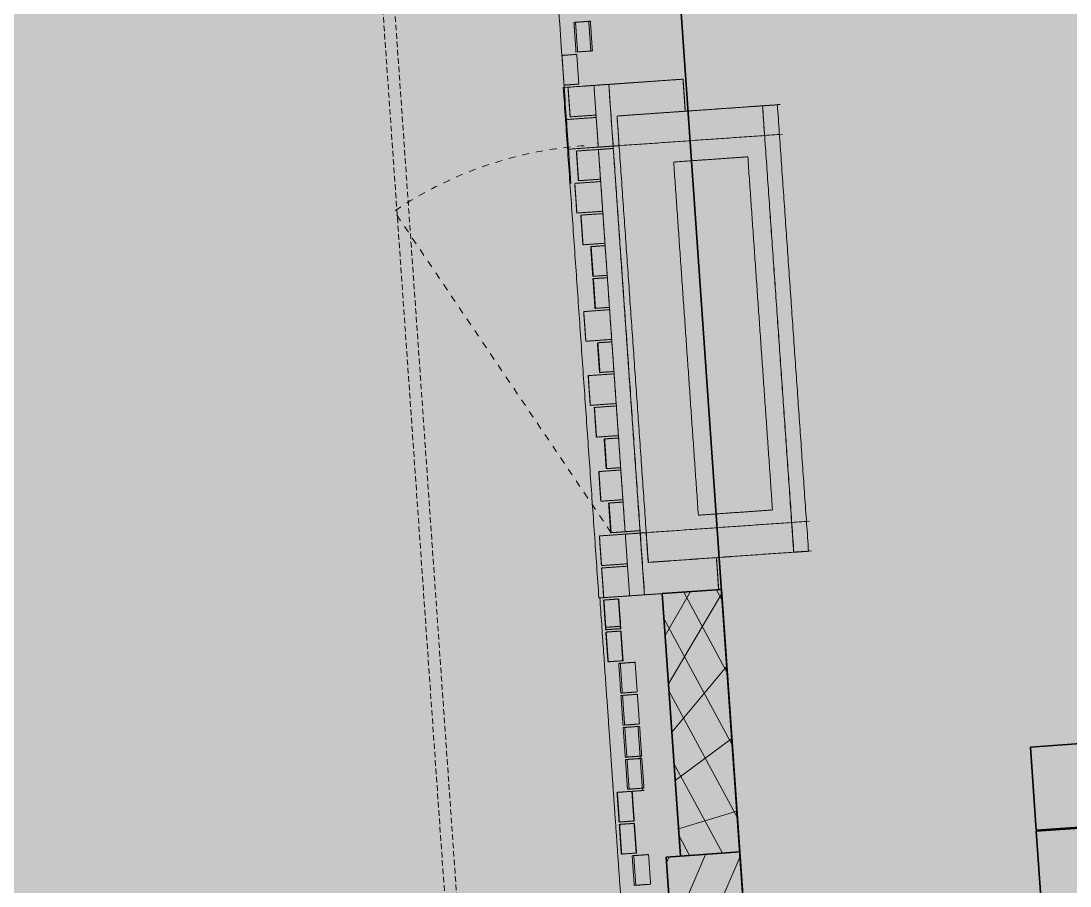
# Model space of a CAD drawing. Header units: millimetres. Extents: x 833941507 to 1669051331, y 817666127 to 1636299673.
# Drawn here: x 834533429 to 834535193, y 817985278 to 817986731 of the extents above; entities that cross this region are included whole.
import ezdxf

# ---------------------------------------------------------------- set-up
doc = ezdxf.new("R2010")
doc.units = ezdxf.units.MM
doc.header["$LTSCALE"] = 3
doc.linetypes.add('B0606', pattern=[0.7813, 0.39065, -0.39065])
doc.linetypes.add('B0703', pattern=[4.6875, 3.125, -1.5625])
for name, color, linetype, lineweight in [('Hatch (LTC&CB)', 252, 'Continuous', 35), ('UAJ-05SYMB-a', 1, 'Continuous', 9), ('UAJ-22INWA', 6, 'Continuous', 35), ('UAJ-22INWA-a', 1, 'Continuous', 13), ('UAJ-22INWA-h', 251, 'Continuous', 9), ('UAJ-23FLOR-h', 251, 'Continuous', 9), ('UAJ-25CEIL-z', 8, 'B0703', 9), ('UAJ-41EXFI-d', 7, 'Continuous', 5)]:
    doc.layers.add(name, color=color, linetype=linetype, lineweight=lineweight)

# ---------------------------------------------------------------- blocks, each defined once
blk = doc.blocks.new('*U582')
at = {"layer": 'UAJ-22INWA-h'}
h = blk.add_hatch(dxfattribs=at)
h.set_pattern_fill('ANSI31', color=256, scale=20)
h.set_pattern_definition([(45, (-60.0000016956181, -776.1244504170904), (-44.90128060534576, 44.90128060534577), [])])
h.paths.add_polyline_path([(-6.698800802951155e-08, 61.93412736804277), (3.979273799359362e-07, 161.941423236912), (139.9999984905787, 161.9414229627306), (139.9999985025005, 61.93412745148927)])
at = {"layer": 'UAJ-22INWA'}
for p, q in [((8.202360390185989e-08, 61.93412760646135), (2.355047227365968e-07, 386.9414262986162)), ((139.9999985650845, 161.9414229627188), (139.9999984875994, 61.93412750936224))]:
    blk.add_line(p, q, dxfattribs=at)
blk.add_lwpolyline([(-6.698800802951155e-08, 61.93412736804277), (139.9999985025005, 61.93412735612148)], dxfattribs=at)
blk = doc.blocks.new('*U322')
at = {"layer": 'UAJ-22INWA-h'}
h = blk.add_hatch(dxfattribs=at)
h.set_pattern_fill('AFWERK', color=256, scale=50)
h.set_pattern_definition([(45, (-100.0000046674325, 24153.26572670832), (-50.00000133031198, 50.00000133031198), []), (135, (-100.0000046674325, 24153.26572670832), (-50.00000133031198, -50.00000133031198), [])])
h.paths.add_polyline_path([(-1.532493996592166e-06, 12355.49147522871), (-1.108381013636972e-06, 12797.77425252549), (99.99999698427034, 12797.77425222747), (99.99999703699451, 12355.49147528832)])
at = {"layer": 'UAJ-22INWA'}
for p, q in [((-1.383482382321519e-06, 12355.49143622059), (-1.257392625670578e-06, 12797.7742540023)), ((99.9999970587761, 12797.7742542492), (99.99999702209335, 12355.49147537423))]:
    blk.add_line(p, q, dxfattribs=at)
for points in [[(2.348688383335684e-06, 12797.77425232983), (100.0000009181769, 12797.77425229407)], [(-1.532493996592166e-06, 12355.49147522871), (99.99999703699451, 12355.49147519295)]]:
    blk.add_lwpolyline(points, dxfattribs=at)
blk = doc.blocks.new('Finish Walls')
at = {"layer": 'UAJ-05SYMB-a', "linetype": 'B0606', "ltscale": 10}
blk.add_lwpolyline([(834534421.4033731, 817985871.4089236), (834534056.5005823, 817986411.7329931)], dxfattribs=at)
blk.add_arc((834534421.4033735, 817985871.4089239), 652.0001127149563, 93.99744124613271, 124.0327482128228, dxfattribs=at)
at = {"layer": 'UAJ-22INWA-a'}
for points, degree in [([(834534358.7386018, 817986729.1270596), (834534360.121736, 817986729.2237513), (834534361.1505841, 817986729.2956756), (834534361.4291477, 817986729.3151494)], 3), ([(834534362.2254753, 817986679.2487906), (834534360.4820385, 817986704.1879251), (834534358.7386018, 817986729.1270596)], 2), ([(834534386.3682822, 817986731.0585861), (834534373.898715, 817986730.1868678), (834534361.4291477, 817986729.3151494)], 2), ([(834534364.9160212, 817986679.4368805), (834534363.1725845, 817986704.376015), (834534361.4291477, 817986729.3151494)], 2), ([(834534387.1646098, 817986680.9922274), (834534385.421173, 817986705.9313619), (834534383.6777363, 817986730.8704964)], 2), ([(834534389.8551557, 817986681.1803173), (834534388.111719, 817986706.1194516), (834534386.3682822, 817986731.0585861)], 2), ([(834534363.5019906, 817986675.3282667), (834534351.0324233, 817986674.4565483), (834534338.5628561, 817986673.5848299)], 2), ([(834534363.5019906, 817986675.3282666), (834534351.0324233, 817986674.4565482), (834534338.5628561, 817986673.5848298)], 2), ([(834534342.0497296, 817986623.7065611), (834534340.3062929, 817986648.6456954), (834534338.5628561, 817986673.5848299)], 2), ([(834534364.9160212, 817986679.4368805), (834534364.6374576, 817986679.4174067), (834534363.6086096, 817986679.3454823), (834534362.2254753, 817986679.2487906)], 3), ([(834534366.9888641, 817986625.4499978), (834534365.2454273, 817986650.3891323), (834534363.5019906, 817986675.3282667)], 2), ([(834534364.9160212, 817986679.4368805), (834534377.3855885, 817986680.3085989), (834534389.8551557, 817986681.1803173)], 2), ([(834534542.3067077, 817986633.6734874), (834534441.5526046, 817986626.6300029), (834534340.7985013, 817986619.5865184)], 2), ([(834534342.0497296, 817986623.7065611), (834534354.5192969, 817986624.5782794), (834534366.9888641, 817986625.4499978)], 2), ([(834534342.0500557, 817986623.7018955), (834534342.1893677, 817986621.7090975), (834534342.3286794, 817986619.7162995)], 2), ([(834534352.2524004, 817986570.2880154), (834534350.5103239, 817986595.2076924), (834534348.7682474, 817986620.1273693)], 2), ([(834534348.9894631, 817986620.142834), (834534348.9558085, 817986620.1404812), (834534348.8783453, 817986620.1350659), (834534348.7682474, 817986620.1273693)], 3), ([(834534352.4736161, 817986570.30348), (834534350.7315396, 817986595.223157), (834534348.9894631, 817986620.142834)], 2), ([(834534392.4006032, 817986623.1776055), (834534383.1646004, 817986622.5319382), (834534373.9285976, 817986621.8862708)], 2), ([(834534395.8847563, 817986573.3382517), (834534394.1426798, 817986598.2579286), (834534392.4006033, 817986623.1776055)], 2), ([(834534417.3935126, 817986624.9573926), (834534404.9239454, 817986624.0856742), (834534392.4543781, 817986623.2139558)], 2), ([(834534392.4543781, 817986623.2139558), (834534396.081041, 817986571.3360584), (834534399.707704, 817986519.4581609)], 2), ([(834534542.089185, 817986633.6745763), (834534479.7413487, 817986629.3159844), (834534417.3935126, 817986624.9573926)], 2), ([(834534424.6468384, 817986521.2015977), (834534421.0201755, 817986573.0794951), (834534417.3935126, 817986624.9573926)], 2), ([(834534417.399939, 817986624.8620392), (834534479.744562, 817986629.2683078), (834534542.089185, 817986633.6745763)], 2), ([(834534477.5903002, 817985766.9745519), (834534447.4951196, 817986195.9182955), (834534417.399939, 817986624.8620392)], 2), ([(834534545.855838, 817986579.7941798), (834534543.9725114, 817986606.7343781), (834534542.089185, 817986633.6745763)], 2), ([(834534545.8672498, 817986579.8261765), (834534543.9782175, 817986606.7503765), (834534542.089185, 817986633.6745763)], 2), ([(834534546.0700451, 817986579.84052), (834534544.1883764, 817986606.7570037), (834534542.3067077, 817986633.6734874)], 2), ([(834534431.2271795, 817986571.7178524), (834534568.5350947, 817986581.42944), (834534705.84301, 817986591.1410277)], 2), ([(834534675.9496574, 817986588.9006878), (834534595.9392669, 817986583.3013718), (834534515.9288765, 817986577.7020558)], 2), ([(834534728.5968219, 817985838.756615), (834534702.2564353, 817986213.9027593), (834534675.9160485, 817986589.0489037)], 2), ([(834534700.8695681, 817986590.5943584), (834534688.4000008, 817986589.72264), (834534675.9304336, 817986588.8509216)], 2), ([(834534675.9304336, 817986588.8509216), (834534702.1565844, 817986213.6967913), (834534728.3827351, 817985838.5426611)], 2), ([(834534679.4365311, 817986539.0224173), (834534677.6930943, 817986563.9615526), (834534675.9496574, 817986588.9006878)], 2), ([(834534753.3218696, 817985840.2860978), (834534727.0957189, 817986215.4402281), (834534700.8695681, 817986590.5943584)], 2), ([(834534346.0945039, 817986565.847769), (834534371.1291051, 817986567.5978795), (834534396.1637062, 817986569.3479902)], 2), ([(834534352.4736161, 817986570.30348), (834534352.4399616, 817986570.3011273), (834534352.3624984, 817986570.2957121), (834534352.2524004, 817986570.2880154)], 3), ([(834534395.8847563, 817986573.3382517), (834534374.1791862, 817986571.8208659), (834534352.4736161, 817986570.30348)], 2), ([(834534399.6505797, 817986519.4697212), (834534397.907143, 817986544.4088557), (834534396.1637062, 817986569.3479902)], 2), ([(834534483.9079529, 817985821.4255637), (834534457.5675663, 817986196.5717081), (834534431.2271795, 817986571.7178524)], 2), ([(834534545.855838, 817986579.7941798), (834534488.5514442, 817986575.783883), (834534431.2470505, 817986571.7735863)], 2), ([(834534431.2470505, 817986571.7735863), (834534432.9904873, 817986546.834451), (834534434.7339242, 817986521.8953158)], 2), ([(834534349.5813774, 817986515.9695001), (834534347.8379407, 817986540.9086345), (834534346.0945039, 817986565.847769)], 2), ([(834534434.7339242, 817986521.8953158), (834534572.0487083, 817986531.5049285), (834534709.3634925, 817986541.1145413)], 2), ([(834534399.6505797, 817986519.4697212), (834534374.6159786, 817986517.7196106), (834534349.5813774, 817986515.9695001)], 2), ([(834534363.1764382, 817986512.9101368), (834534381.5529839, 817986514.1947982), (834534399.9295295, 817986515.4794598)], 2), ([(834534399.707704, 817986519.4581609), (834534412.1772711, 817986520.3298793), (834534424.6468384, 817986521.2015977)], 2), ([(834534403.416403, 817986465.6011908), (834534401.6729664, 817986490.5403253), (834534399.9295295, 817986515.4794598)], 2), ([(834534424.8966863, 817986517.2248554), (834534412.4271191, 817986516.353137), (834534399.9575518, 817986515.4814187)], 2), ([(834534399.9575518, 817986515.4814187), (834534422.4130173, 817986194.2653667), (834534444.8684827, 817985873.0493146)], 2), ([(834534424.6462095, 817986521.2105931), (834534429.6893542, 817986521.5631477), (834534434.732499, 817986521.9157021)], 2), ([(834534469.8076172, 817985874.7927514), (834534447.3521518, 817986196.0088035), (834534424.8966863, 817986517.2248554)], 2), ([(834534362.7340097, 817986512.8792076), (834534362.9542036, 817986512.8946009), (834534363.109129, 817986512.9054314), (834534363.1764382, 817986512.9101368)], 3), ([(834534366.2208833, 817986463.0009387), (834534364.4774466, 817986487.9400731), (834534362.7340097, 817986512.8792076)], 2), ([(834534366.6633117, 817986463.0318679), (834534364.9198749, 817986487.9710023), (834534363.1764382, 817986512.9101368)], 2), ([(834534360.2842128, 817986458.5761577), (834534381.9897829, 817986460.0935434), (834534403.6953529, 817986461.6109293)], 2), ([(834534366.6633117, 817986463.0318679), (834534366.5960025, 817986463.0271624), (834534366.4410771, 817986463.0163319), (834534366.2208833, 817986463.0009387)], 3), ([(834534403.416403, 817986465.6011908), (834534385.0398574, 817986464.3165293), (834534366.6633117, 817986463.0318679)], 2), ([(834534407.1822265, 817986411.7326603), (834534405.4387897, 817986436.6717948), (834534403.695353, 817986461.6109293)], 2), ([(834534360.0629971, 817986458.560693), (834534360.173095, 817986458.5683897), (834534360.2505583, 817986458.573805), (834534360.2842128, 817986458.5761577)], 3), ([(834534363.5498706, 817986408.6824241), (834534361.8064339, 817986433.6215585), (834534360.0629971, 817986458.560693)], 2), ([(834534363.7710863, 817986408.6978887), (834534362.0276495, 817986433.6370232), (834534360.2842128, 817986458.5761577)], 2), ([(834534363.7710863, 817986408.6978887), (834534363.7374318, 817986408.695536), (834534363.6599685, 817986408.6901207), (834534363.5498706, 817986408.6824241)], 3), ([(834534407.1822264, 817986411.7326603), (834534385.4766564, 817986410.2152745), (834534363.7710863, 817986408.6978887)], 2), ([(834534370.2656566, 817986405.1421467), (834534370.4858503, 817986405.15754), (834534370.6407757, 817986405.1683704), (834534370.708085, 817986405.1730758)], 3), ([(834534373.7525301, 817986355.2638777), (834534372.0090933, 817986380.2030122), (834534370.2656566, 817986405.1421467)], 2), ([(834534370.708085, 817986405.1730758), (834534389.0846307, 817986406.4577373), (834534407.4611764, 817986407.7423989)], 2), ([(834534374.1949584, 817986355.294807), (834534372.4515218, 817986380.2339414), (834534370.708085, 817986405.1730758)], 2), ([(834534410.9480499, 817986357.8641299), (834534409.2046131, 817986382.8032644), (834534407.4611764, 817986407.7423989)], 2), ([(834534374.1949584, 817986355.294807), (834534374.1276492, 817986355.2901015), (834534373.972724, 817986355.279271), (834534373.7525301, 817986355.2638777)], 3), ([(834534410.9480499, 817986357.8641299), (834534392.5715042, 817986356.5794684), (834534374.1949584, 817986355.294807)], 2), ([(834534386.9050792, 817986352.1735796), (834534387.3454512, 817986352.2043649), (834534387.6552933, 817986352.2260253), (834534387.7899126, 817986352.2354362)], 3), ([(834534390.3919528, 817986302.2953106), (834534388.648516, 817986327.2344451), (834534386.9050792, 817986352.1735796)], 2), ([(834534387.7899126, 817986352.2354362), (834534399.5084562, 817986353.0546522), (834534411.2269998, 817986353.8738683)], 2), ([(834534391.2767861, 817986302.3571672), (834534389.5333494, 817986327.2963017), (834534387.7899126, 817986352.2354362)], 2), ([(834534414.7138733, 817986303.9955994), (834534412.9704366, 817986328.9347339), (834534411.2269998, 817986353.8738683)], 2), ([(834534391.2767861, 817986302.3571672), (834534391.1421669, 817986302.3477564), (834534390.8323247, 817986302.326096), (834534390.3919528, 817986302.2953106)], 3), ([(834534414.7138733, 817986303.9955994), (834534402.9953297, 817986303.1763834), (834534391.2767861, 817986302.3571672)], 2), ([(834534390.6709026, 817986298.3050491), (834534391.1112746, 817986298.3358345), (834534391.4211168, 817986298.3574948), (834534391.555736, 817986298.3669057)], 3), ([(834534394.1577761, 817986248.4267801), (834534392.4143394, 817986273.3659146), (834534390.6709026, 817986298.3050491)], 2), ([(834534391.555736, 817986298.3669057), (834534403.2742796, 817986299.1861218), (834534414.9928231, 817986300.0053378)], 2), ([(834534395.0426095, 817986248.4886369), (834534393.2991728, 817986273.4277712), (834534391.555736, 817986298.3669057)], 2), ([(834534418.4796966, 817986250.1270689), (834534416.7362599, 817986275.0662034), (834534414.9928231, 817986300.0053378)], 2), ([(834534418.4796966, 817986250.1270689), (834534406.7611531, 817986249.3078529), (834534395.0426095, 817986248.4886369)], 2), ([(834534375.1262907, 817986243.0865711), (834534375.2363886, 817986243.0942678), (834534375.3138518, 817986243.099683), (834534375.3475064, 817986243.1020358)], 3), ([(834534378.6131642, 817986193.2083021), (834534376.8697275, 817986218.1474366), (834534375.1262907, 817986243.0865711)], 2), ([(834534375.3475064, 817986243.1020358), (834534397.0530765, 817986244.6194216), (834534418.7586466, 817986246.1368074)], 2), ([(834534378.8343799, 817986193.2237668), (834534377.0909432, 817986218.1629013), (834534375.3475064, 817986243.1020358)], 2), ([(834534395.0426095, 817986248.4886369), (834534394.9079903, 817986248.4792259), (834534394.5981481, 817986248.4575655), (834534394.1577761, 817986248.4267801)], 3), ([(834534422.2455201, 817986196.2585385), (834534420.5020833, 817986221.197673), (834534418.7586466, 817986246.1368074)], 2), ([(834534422.2455201, 817986196.2585385), (834534400.53995, 817986194.7411526), (834534378.8343799, 817986193.2237668)], 2), ([(834534378.8343799, 817986193.2237668), (834534378.8007253, 817986193.2214141), (834534378.7232622, 817986193.2159989), (834534378.6131642, 817986193.2083021)], 3), ([(834534398.2025495, 817986190.5679882), (834534398.6429214, 817986190.5987736), (834534398.9527636, 817986190.6204339), (834534399.0873828, 817986190.6298448)], 3), ([(834534401.689423, 817986140.6897192), (834534399.9459862, 817986165.6288537), (834534398.2025495, 817986190.5679882)], 2), ([(834534399.0873828, 817986190.6298448), (834534410.8059263, 817986191.4490609), (834534422.52447, 817986192.2682769)], 2), ([(834534402.5742563, 817986140.7515758), (834534400.8308195, 817986165.6907103), (834534399.0873828, 817986190.6298448)], 2), ([(834534426.0113435, 817986142.390008), (834534424.2679067, 817986167.3291425), (834534422.52447, 817986192.2682769)], 2), ([(834534382.6579375, 817986135.3495102), (834534382.7680354, 817986135.357207), (834534382.8454986, 817986135.3626221), (834534382.8791533, 817986135.3649749)], 3), ([(834534386.144811, 817986085.4712412), (834534384.4013742, 817986110.4103757), (834534382.6579375, 817986135.3495102)], 2), ([(834534382.8791533, 817986135.3649749), (834534404.5847232, 817986136.8823607), (834534426.2902933, 817986138.3997465)], 2), ([(834534386.3660268, 817986085.4867059), (834534384.62259, 817986110.4258404), (834534382.8791533, 817986135.3649749)], 2), ([(834534402.5742563, 817986140.7515758), (834534402.4396371, 817986140.742165), (834534402.129795, 817986140.7205046), (834534401.689423, 817986140.6897192)], 3), ([(834534426.0113435, 817986142.390008), (834534414.2927998, 817986141.570792), (834534402.5742563, 817986140.7515758)], 2), ([(834534429.7771668, 817986088.5214776), (834534428.0337301, 817986113.460612), (834534426.2902933, 817986138.3997465)], 2), ([(834534386.3660268, 817986085.4867059), (834534386.3323721, 817986085.4843532), (834534386.2549089, 817986085.478938), (834534386.144811, 817986085.4712412)], 3), ([(834534429.7771668, 817986088.5214776), (834534408.0715967, 817986087.0040917), (834534386.3660268, 817986085.4867059)], 2), ([(834534392.8605969, 817986081.930964), (834534393.0807908, 817986081.9463571), (834534393.2357161, 817986081.9571877), (834534393.3030254, 817986081.9618931)], 3), ([(834534396.3474704, 817986032.052695), (834534394.6040337, 817986056.9918295), (834534392.8605969, 817986081.930964)], 2), ([(834534393.3030254, 817986081.9618931), (834534411.679571, 817986083.2465546), (834534430.0561167, 817986084.531216)], 2), ([(834534396.7898989, 817986032.0836241), (834534395.0464622, 817986057.0227586), (834534393.3030254, 817986081.9618931)], 2), ([(834534433.5429903, 817986034.6529471), (834534431.7995535, 817986059.5920815), (834534430.0561167, 817986084.531216)], 2), ([(834534396.7898989, 817986032.0836241), (834534396.7225896, 817986032.0789187), (834534396.5676643, 817986032.0680882), (834534396.3474704, 817986032.052695)], 3), ([(834534433.5429903, 817986034.6529471), (834534415.1664445, 817986033.3682857), (834534396.7898989, 817986032.0836241)], 2), ([(834534409.5000197, 817986028.9623967), (834534409.9403917, 817986028.9931822), (834534410.2502338, 817986029.0148425), (834534410.384853, 817986029.0242535)], 3), ([(834534412.9868932, 817985979.0841279), (834534411.2434564, 817986004.0232624), (834534409.5000197, 817986028.9623967)], 2), ([(834534410.384853, 817986029.0242535), (834534422.1033965, 817986029.8434695), (834534433.8219402, 817986030.6626855)], 2), ([(834534413.8717265, 817985979.1459845), (834534412.1282897, 817986004.085119), (834534410.384853, 817986029.0242535)], 2), ([(834534437.3088137, 817985980.7844167), (834534435.5653769, 817986005.723551), (834534433.8219402, 817986030.6626855)], 2), ([(834534400.3922437, 817985974.193903), (834534400.6124376, 817985974.2092962), (834534400.7673628, 817985974.2201267), (834534400.8346722, 817985974.2248322)], 3), ([(834534403.8791173, 817985924.315634), (834534402.1356804, 817985949.2547685), (834534400.3922437, 817985974.193903)], 2), ([(834534400.8346722, 817985974.2248322), (834534419.2112179, 817985975.5094936), (834534437.5877635, 817985976.7941551)], 2), ([(834534404.3215457, 817985924.3465632), (834534402.5781089, 817985949.2856977), (834534400.8346722, 817985974.2248322)], 2), ([(834534413.8717265, 817985979.1459845), (834534413.7371073, 817985979.1365736), (834534413.4272652, 817985979.1149132), (834534412.9868932, 817985979.0841279)], 3), ([(834534437.3088137, 817985980.7844167), (834534425.59027, 817985979.9652005), (834534413.8717265, 817985979.1459845)], 2), ([(834534441.074637, 817985926.9158862), (834534439.3312004, 817985951.8550206), (834534437.5877635, 817985976.7941551)], 2), ([(834534404.3215457, 817985924.3465632), (834534404.2542363, 817985924.3418578), (834534404.0993111, 817985924.3310273), (834534403.8791173, 817985924.315634)], 3), ([(834534441.074637, 817985926.9158862), (834534422.6980914, 817985925.6312246), (834534404.3215457, 817985924.3465632)], 2), ([(834534417.0316664, 817985921.2253358), (834534417.4720384, 817985921.2561213), (834534417.7818805, 817985921.2777816), (834534417.9164997, 817985921.2871925)], 3), ([(834534420.5185399, 817985871.3470669), (834534418.7751032, 817985896.2862014), (834534417.0316664, 817985921.2253358)], 2), ([(834534417.9164997, 817985921.2871925), (834534429.6350434, 817985922.1064086), (834534441.3535869, 817985922.9256246)], 2), ([(834534421.4033732, 817985871.4089235), (834534419.6599365, 817985896.348058), (834534417.9164997, 817985921.2871925)], 2), ([(834534444.8404604, 817985873.0473557), (834534443.0970237, 817985897.9864901), (834534441.3535869, 817985922.9256246)], 2), ([(834534754.721381, 817985890.6941386), (834534617.4065968, 817985881.0845258), (834534480.0918125, 817985871.474913)], 2), ([(834534728.2812932, 817985838.723744), (834534726.5378563, 817985863.6628793), (834534724.7944195, 817985888.6020147)], 2), ([(834534401.4870545, 817985866.0068579), (834534401.5971524, 817985866.0145546), (834534401.6746156, 817985866.0199698), (834534401.7082702, 817985866.0223225)], 3), ([(834534404.973928, 817985816.1285889), (834534403.2304913, 817985841.0677234), (834534401.4870545, 817985866.0068579)], 2), ([(834534401.7082702, 817985866.0223225), (834534423.4138403, 817985867.5397084), (834534445.1194103, 817985869.0570942)], 2), ([(834534405.1951437, 817985816.1440536), (834534403.451707, 817985841.083188), (834534401.7082702, 817985866.0223225)], 2), ([(834534421.4033732, 817985871.4089235), (834534421.2687541, 817985871.3995126), (834534420.9589119, 817985871.3778523), (834534420.5185399, 817985871.3470669)], 3), ([(834534444.8404604, 817985873.0473557), (834534433.1219169, 817985872.2281396), (834534421.4033732, 817985871.4089235)], 2), ([(834534444.8684827, 817985873.0493146), (834534457.33805, 817985873.921033), (834534469.8076172, 817985874.7927514)], 2), ([(834534470.0585449, 817985870.8005309), (834534457.5889776, 817985869.9288125), (834534445.1194104, 817985869.0570942)], 2), ([(834534445.1194104, 817985869.0570942), (834534447.0023221, 817985842.122829), (834534448.8852338, 817985815.1885637)], 2), ([(834534477.3114375, 817985767.050931), (834534473.6849911, 817985818.925731), (834534470.0585449, 817985870.8005309)], 2), ([(834534480.0923969, 817985871.4665544), (834534475.1047202, 817985871.1178776), (834534470.1170436, 817985870.7692008)], 2), ([(834534470.1170436, 817985870.7692008), (834534473.743392, 817985818.8958011), (834534477.3697405, 817985767.0224013)], 2), ([(834534480.0921047, 817985871.4707338), (834534481.8353955, 817985846.5336882), (834534483.5786861, 817985821.5966425)], 2), ([(834534483.5786861, 817985821.5966425), (834534620.8934704, 817985831.2062553), (834534758.2082546, 817985840.815868)], 2), ([(834534483.9079529, 817985821.4255637), (834534621.2158681, 817985831.1371514), (834534758.5237833, 817985840.848739)], 2), ([(834534602.0654129, 817985775.7395852), (834534600.181911, 817985802.6822923), (834534598.2984091, 817985829.6249995)], 2), ([(834534602.2795461, 817985775.787089), (834534600.3941752, 817985802.6591015), (834534598.5088043, 817985829.531114)], 2), ([(834534602.2795461, 817985775.787089), (834534600.4008628, 817985802.6608701), (834534598.5221794, 817985829.5346513)], 2), ([(834534728.3827351, 817985838.5426611), (834534740.8523023, 817985839.4143795), (834534753.3218696, 817985840.2860978)], 2), ([(834534405.1951437, 817985816.1440536), (834534405.1614891, 817985816.1417009), (834534405.0840259, 817985816.1362857), (834534404.973928, 817985816.1285889)], 3), ([(834534448.6062839, 817985819.1788253), (834534426.9007138, 817985817.6614394), (834534405.1951437, 817985816.1440536)], 2), ([(834534405.252878, 817985812.1383275), (834534405.3629758, 817985812.1460241), (834534405.440439, 817985812.1514394), (834534405.4740936, 817985812.1537921)], 3), ([(834534408.7399502, 817985762.2572151), (834534406.9964141, 817985787.1977713), (834534405.252878, 817985812.1383275)], 2), ([(834534405.4740936, 817985812.1537921), (834534427.1796637, 817985813.6711779), (834534448.8852338, 817985815.1885637)], 2), ([(834534408.9609671, 817985762.2755232), (834534407.2175304, 817985787.2146577), (834534405.4740936, 817985812.1537921)], 2), ([(834534452.3721073, 817985765.3102947), (834534450.6286705, 817985790.2494292), (834534448.8852338, 817985815.1885637)], 2), ([(834534477.3697405, 817985767.0224013), (834534539.7175766, 817985771.3809932), (834534602.0654129, 817985775.7395852)], 2), ([(834534477.5903002, 817985766.9745519), (834534539.9349232, 817985771.3808204), (834534602.2795461, 817985775.787089)], 2), ([(834534400.7713397, 817985761.70012), (834534404.7561421, 817985761.9786882), (834534408.7409446, 817985762.2572565)], 2), ([(834534408.5672407, 817985758.2382365), (834534408.9130447, 817985758.2624109), (834534409.1702698, 817985758.2803929), (834534409.2399106, 817985758.2852613)], 3), ([(834534412.0541142, 817985708.3599676), (834534410.3106775, 817985733.2991021), (834534408.5672407, 817985758.2382365)], 2), ([(834534408.5672472, 817985758.2382369), (834534408.9130511, 817985758.2624112), (834534409.1702763, 817985758.2803932), (834534409.239917, 817985758.2852616)], 3), ([(834534412.0541207, 817985708.359968), (834534410.310684, 817985733.2991024), (834534408.5672472, 817985758.2382369)], 2), ([(834534408.9610609, 817985762.274181), (834534408.9274414, 817985762.2713279), (834534408.8500131, 817985762.2654122), (834534408.7399502, 817985762.2572151)], 3), ([(834534452.3722011, 817985765.3089526), (834534430.666631, 817985763.7915668), (834534408.9610609, 817985762.274181)], 2), ([(834534434.1790451, 817985760.0286981), (834534421.7094778, 817985759.1569797), (834534409.2399106, 817985758.2852613)], 2), ([(834534412.7267841, 817985708.4069924), (834534410.9833473, 817985733.3461268), (834534409.2399106, 817985758.2852613)], 2), ([(834534434.1790514, 817985760.0286984), (834534421.7094842, 817985759.15698), (834534409.239917, 817985758.2852616)], 2), ([(834534412.7267905, 817985708.4069927), (834534410.9833537, 817985733.3461272), (834534409.239917, 817985758.2852616)], 2), ([(834534436.9932551, 817985710.1034046), (834534435.2498184, 817985735.0425391), (834534433.5063816, 817985759.9816736)], 2), ([(834534436.9932487, 817985710.1034044), (834534435.249812, 817985735.0425389), (834534433.5063752, 817985759.9816734)], 2), ([(834534437.665925, 817985710.1504295), (834534435.9224882, 817985735.089564), (834534434.1790514, 817985760.0286984)], 2), ([(834534437.6659186, 817985710.1504291), (834534435.9224818, 817985735.0895636), (834534434.1790451, 817985760.0286981)], 2), ([(834534452.372303, 817985765.3074943), (834534464.8418703, 817985766.1792127), (834534477.3114375, 817985767.050931)], 2), ([(834534477.3114425, 817985767.0508602), (834534477.4489417, 817985767.0604724), (834534477.5864408, 817985767.0700847)], 2), ([(834534412.4478408, 817985712.3972543), (834534412.3782, 817985712.392386), (834534412.1209749, 817985712.374404), (834534411.7751709, 817985712.3502296)], 3), ([(834534412.3330641, 817985704.369706), (834534412.6788682, 817985704.3938805), (834534412.9360932, 817985704.4118625), (834534413.005734, 817985704.4167309)], 3), ([(834534415.8199377, 817985654.4914372), (834534414.0765009, 817985679.4305716), (834534412.3330641, 817985704.369706)], 2), ([(834534412.7267841, 817985708.4069924), (834534412.6571434, 817985708.4021239), (834534412.3999182, 817985708.3841419), (834534412.0541142, 817985708.3599676)], 3), ([(834534412.4478408, 817985712.3972543), (834534424.917408, 817985713.2689728), (834534437.3869753, 817985714.1406912)], 2), ([(834534412.7267841, 817985708.4069924), (834534425.1963513, 817985709.2787107), (834534437.6659186, 817985710.1504291)], 2), ([(834534437.9448684, 817985706.1601676), (834534425.4753011, 817985705.2884493), (834534413.005734, 817985704.4167309)], 2), ([(834534416.4926075, 817985654.5384619), (834534414.7491707, 817985679.4775964), (834534413.005734, 817985704.4167309)], 2), ([(834534440.7590721, 817985656.2348739), (834534439.0156354, 817985681.1740084), (834534437.2721986, 817985706.1131428)], 2), ([(834534441.431742, 817985656.2818986), (834534439.6883051, 817985681.2210331), (834534437.9448684, 817985706.1601676)], 2), ([(834534416.4926075, 817985654.5384619), (834534416.4229667, 817985654.5335935), (834534416.1657417, 817985654.5156115), (834534415.8199377, 817985654.4914372)], 3), ([(834534416.4926075, 817985654.5384619), (834534428.9621748, 817985655.4101803), (834534441.431742, 817985656.2818986)], 2), ([(834534434.0550643, 817985651.75645), (834534435.4381986, 817985651.8531418), (834534436.4670466, 817985651.9250661), (834534436.7456104, 817985651.9445399)], 3), ([(834534437.5419378, 817985601.8781811), (834534435.7985011, 817985626.8173156), (834534434.0550643, 817985651.75645)], 2), ([(834534461.6847448, 817985653.6879766), (834534449.2151775, 817985652.8162583), (834534436.7456104, 817985651.9445399)], 2), ([(834534440.2324839, 817985602.066271), (834534438.489047, 817985627.0054054), (834534436.7456104, 817985651.9445399)], 2), ([(834534465.1716183, 817985603.8097076), (834534463.4281815, 817985628.7488421), (834534461.6847448, 817985653.6879766)], 2), ([(834534440.2324839, 817985602.066271), (834534439.9539201, 817985602.0467972), (834534438.9250721, 817985601.9748728), (834534437.5419378, 817985601.8781811)], 3), ([(834534437.8208878, 817985597.8879197), (834534439.2040219, 817985597.9846113), (834534440.2328701, 817985598.0565357), (834534440.5114337, 817985598.0760094)], 3), ([(834534441.3077613, 817985548.0096507), (834534439.5643245, 817985572.9487852), (834534437.8208878, 817985597.8879197)], 2), ([(834534440.2324839, 817985602.066271), (834534452.702051, 817985602.9379894), (834534465.1716183, 817985603.8097076)], 2), ([(834534465.4505682, 817985599.8194462), (834534452.981001, 817985598.9477278), (834534440.5114337, 817985598.0760094)], 2), ([(834534443.9983072, 817985548.1977404), (834534442.2548705, 817985573.1368749), (834534440.5114337, 817985598.0760094)], 2), ([(834534468.9374417, 817985549.9411772), (834534467.194005, 817985574.8803117), (834534465.4505682, 817985599.8194462)], 2), ([(834534443.9983072, 817985548.1977404), (834534443.7197436, 817985548.1782668), (834534442.6908956, 817985548.1063423), (834534441.3077613, 817985548.0096507)], 3), ([(834534441.5867112, 817985544.0193892), (834534442.9698454, 817985544.1160809), (834534443.9986935, 817985544.1880052), (834534444.2772571, 817985544.207479)], 3), ([(834534445.0735847, 817985494.1411202), (834534443.3301479, 817985519.0802547), (834534441.5867112, 817985544.0193892)], 2), ([(834534443.9983072, 817985548.1977404), (834534456.4678745, 817985549.0694588), (834534468.9374417, 817985549.9411772)], 2), ([(834534469.2163916, 817985545.9509157), (834534456.7468244, 817985545.0791973), (834534444.2772571, 817985544.207479)], 2), ([(834534447.7641306, 817985494.32921), (834534446.0206939, 817985519.2683445), (834534444.2772571, 817985544.207479)], 2), ([(834534470.0127192, 817985495.884557), (834534468.2692823, 817985520.8236915), (834534466.5258456, 817985545.762826)], 2), ([(834534472.7032651, 817985496.0726467), (834534470.9598284, 817985521.0117812), (834534469.2163916, 817985545.9509157)], 2), ([(834534447.7641306, 817985494.32921), (834534447.485567, 817985494.3097363), (834534446.4567189, 817985494.2378119), (834534445.0735847, 817985494.1411202)], 3), ([(834534447.7641306, 817985494.32921), (834534460.2336979, 817985495.2009284), (834534472.7032651, 817985496.0726467)], 2), ([(834534472.982215, 817985492.0823853), (834534460.5126477, 817985491.2106669), (834534448.0430806, 817985490.3389485)], 2), ([(834534470.0127192, 817985495.884557), (834534472.0351058, 817985466.955161), (834534474.0574924, 817985438.025765)], 2), ([(834534476.4690886, 817985442.2041163), (834534474.7256517, 817985467.1432508), (834534472.982215, 817985492.0823853)], 2), ([(834534445.3525345, 817985490.1508588), (834534446.7356688, 817985490.2475504), (834534447.7645168, 817985490.3194748), (834534448.0430806, 817985490.3389485)], 3), ([(834534448.839408, 817985440.2725898), (834534447.0959713, 817985465.2117243), (834534445.3525345, 817985490.1508588)], 2), ([(834534451.5299541, 817985440.4606795), (834534449.7865173, 817985465.399814), (834534448.0430806, 817985490.3389485)], 2), ([(834534451.5299541, 817985440.4606795), (834534451.2513903, 817985440.4412059), (834534450.2225423, 817985440.3692814), (834534448.839408, 817985440.2725898)], 3), ([(834534451.5299541, 817985440.4606795), (834534463.9995213, 817985441.3323979), (834534476.4690886, 817985442.2041163)], 2), ([(834534476.7480384, 817985438.2138548), (834534464.2784711, 817985437.3421364), (834534451.8089039, 817985436.4704181)], 2), ([(834534431.1621815, 817985435.0270538), (834534431.5079855, 817985435.0512282), (834534431.7652106, 817985435.0692102), (834534431.8348514, 817985435.0740786)], 3), ([(834534434.649055, 817985385.1487849), (834534432.9056183, 817985410.0879194), (834534431.1621815, 817985435.0270538)], 2), ([(834534456.7739859, 817985436.8175154), (834534444.3044186, 817985435.945797), (834534431.8348514, 817985435.0740786)], 2), ([(834534435.3217249, 817985385.1958097), (834534433.5782881, 817985410.1349441), (834534431.8348514, 817985435.0740786)], 2), ([(834534449.1183579, 817985436.2823282), (834534450.5014921, 817985436.37902), (834534451.5303402, 817985436.4509443), (834534451.8089039, 817985436.4704181)], 3), ([(834534459.5881895, 817985386.8922217), (834534457.8447528, 817985411.8313562), (834534456.101316, 817985436.7704906)], 2), ([(834534460.2608594, 817985386.9392464), (834534458.5174226, 817985411.8783809), (834534456.7739859, 817985436.8175154)], 2), ([(834534435.3217249, 817985385.1958097), (834534435.2520841, 817985385.1909412), (834534434.994859, 817985385.1729592), (834534434.649055, 817985385.1487849)], 3), ([(834534435.3217249, 817985385.1958097), (834534447.7912921, 817985386.067528), (834534460.2608594, 817985386.9392464)], 2), ([(834534434.9280049, 817985381.1585233), (834534435.273809, 817985381.1826978), (834534435.531034, 817985381.2006798), (834534435.6006747, 817985381.2055482)], 3), ([(834534438.4148785, 817985331.2802545), (834534436.6714417, 817985356.2193888), (834534434.9280049, 817985381.1585233)], 2), ([(834534460.5398092, 817985382.9489849), (834534448.0702419, 817985382.0772666), (834534435.6006747, 817985381.2055482)], 2), ([(834534439.0875483, 817985331.3272792), (834534437.3441114, 817985356.2664137), (834534435.6006747, 817985381.2055482)], 2), ([(834534463.3540128, 817985333.0236912), (834534461.6105762, 817985357.9628257), (834534459.8671393, 817985382.9019601)], 2), ([(834534464.0266827, 817985333.0707159), (834534462.2832459, 817985358.0098504), (834534460.5398092, 817985382.9489849)], 2), ([(834534439.0875483, 817985331.3272792), (834534451.5571156, 817985332.1989976), (834534464.0266827, 817985333.0707159)], 2), ([(834534439.0875483, 817985331.3272792), (834534439.0179075, 817985331.3224108), (834534438.7606825, 817985331.3044288), (834534438.4148785, 817985331.2802545)], 3), ([(834534456.6500051, 817985328.5452673), (834534458.0331393, 817985328.6419591), (834534459.0619874, 817985328.7138834), (834534459.3405511, 817985328.7333572)], 3), ([(834534460.1368786, 817985278.6669984), (834534458.3934419, 817985303.6061329), (834534456.6500051, 817985328.5452673)], 2), ([(834534484.2796856, 817985330.4767939), (834534471.8101183, 817985329.6050756), (834534459.3405511, 817985328.7333572)], 2), ([(834534462.8274246, 817985278.8550882), (834534461.0839878, 817985303.7942227), (834534459.3405511, 817985328.7333572)], 2), ([(834534487.7665591, 817985280.5985249), (834534486.0231223, 817985305.5376594), (834534484.2796856, 817985330.4767939)], 2), ([(834534462.8274246, 817985278.8550882), (834534462.5488609, 817985278.8356144), (834534461.5200129, 817985278.7636901), (834534460.1368786, 817985278.6669984)], 3), ([(834534462.8274246, 817985278.8550882), (834534475.2969918, 817985279.7268066), (834534487.7665591, 817985280.5985249)], 2)]:
    blk.add_open_spline(points, degree=degree, dxfattribs=at)
at = {"layer": 'UAJ-22INWA-h'}
for points in [[(834534314.8249495, 817987013.1456015), (834534349.7215369, 817986513.9645627), (834534353.6277364, 817986458.0880092)], [(834534340.7985013, 817986619.5865184), (834534370.7849205, 817986190.6433191), (834534400.7713397, 817985761.70012)], [(834534402.3031042, 817985761.8072021), (834534419.3886845, 817985517.4051201), (834534425.1767942, 817985434.6086293)], [(834534421.1321532, 817985492.4654578), (834534436.3348532, 817985274.9971868), (834534451.5375531, 817985057.5289158)]]:
    blk.add_open_spline(points, degree=2, dxfattribs=at)
at = {"layer": 'UAJ-41EXFI-d'}
for points in [[(834534651.2090677, 817986503.1594405), (834534588.8612316, 817986498.8008486), (834534526.5133954, 817986494.4422567)], [(834534692.7028626, 817985909.60804), (834534671.9559652, 817986206.3837403), (834534651.2090677, 817986503.1594405)], [(834534526.5133954, 817986494.4422567), (834534547.2602928, 817986197.6665565), (834534568.0071902, 817985900.8908563)], [(834534568.0071902, 817985900.8908563), (834534630.3550264, 817985905.2494482), (834534692.7028626, 817985909.60804)]]:
    blk.add_open_spline(points, degree=2, dxfattribs=at)
at = {"layer": 'UAJ-22INWA', "xscale": -1, "rotation": 3.998908661042605}
blk.add_blockref('*U322', (834535499.2906982, 817973009.4544877), dxfattribs=at)
blk = doc.blocks.new('LRR Curtain')
at = {"layer": 'UAJ-25CEIL-z', "linetype": 'B0703'}
for points in [[(-20980.06807148457, -65342.30061793327), (-20980.06752181053, -50292.30059480667, 0.4142135606798064), (-21490.06752026081, -49782.30059623718), (-35490.06815624237, -49782.30057275295, 0.4142135622750456), (-36000.06815767288, -50292.30057132244), (-36000.06819999218, -65342.30061769485)], [(-21000.06807148457, -65342.30061793327), (-21000.06752181053, -50292.30059468746, 0.4142135607387433), (-21490.06752038002, -49802.30059611797), (-35490.06815624237, -49802.30057275295, 0.4142135623230424), (-35980.06815779209, -50292.30057132244), (-35980.06819999218, -65342.30061769485)]]:
    blk.add_lwpolyline(points, format="xyb", dxfattribs=at)
blk = doc.blocks.new('*U936')
at = {"layer": 'UAJ-22INWA-h'}
h = blk.add_hatch(dxfattribs=at)
h.set_pattern_fill('ANSI31', color=256, scale=20)
h.set_pattern_definition([(45, (280.2222625629287, -1108.899376016812), (-44.90128060534576, 44.90128060534577), [])])
h.paths.add_polyline_path([(-4.572305556393985e-08, -116.4496877775909), (4.163321420946886e-07, 7.550312580036973), (480.2222627278605, 7.550312508644197), (480.2222627426425, -116.4496874913558)])
at = {"layer": 'UAJ-22INWA'}
for p, q in [((1.032885563674313e-07, -116.4496875391728), (2.67320530162962e-07, 7.550312347581581)), ((480.2222628023663, 7.550312538442768), (480.2222627277413, -116.4496875040596))]:
    blk.add_line(p, q, dxfattribs=at)
for points in [[(3.873401539067345e-06, 7.550312318080671), (480.2222666617671, 7.550312508947968)], [(-4.572305556393985e-08, -116.4496877775909), (480.2222627426425, -116.4496875867236)]]:
    blk.add_lwpolyline(points, dxfattribs=at)
blk = doc.blocks.new('LRR-B01-WALL FINISH')
blk.add_blockref('Finish Walls', (0, 0))
at = {"rotation": 3.998908525846276}
blk.add_blockref('LRR Curtain', (834551062.6266844, 818044341.9052756), dxfattribs=at)
at = {"layer": 'UAJ-22INWA', "xscale": -0.9999999999999999, "rotation": 273.9988673474458}
blk.add_blockref('*U936', (834534663.5685853, 817984855.2826087), dxfattribs=at)
blk = doc.blocks.new('GBP-LTC-LB01')
at = {"layer": 'UAJ-23FLOR-h'}
h = blk.add_hatch(dxfattribs=at)
h.set_pattern_fill('EARTH,_O', color=256, scale=180, angle=45.00000010501341)
h.set_pattern_definition([(48.99890852053534, (834576001.761157, 818046085.3420337), (-112.7268618952272, 1612.510668059984), [1143, -1143]), (48.99890852053534, (834575678.2791204, 818046366.5514973), (-112.7268618952272, 1612.510668059984), [1143, -1143]), (48.99890852053534, (834575354.7970834, 818046647.760961), (-112.7268618952272, 1612.510668059984), [1143, -1143]), (138.9989085205353, (834575340.7062259, 818046849.3247945), (-1612.510668059984, -112.7268618952272), [1143, -1143]), (138.9989085205353, (834575621.9156895, 818047172.8068315), (-1612.510668059984, -112.7268618952272), [1143, -1143]), (138.9989085205353, (834575903.1251531, 818047496.2888683), (-1612.510668059984, -112.7268618952272), [1143, -1143])])
h.paths.add_polyline_path([(834572173.0526648, 818200349.1682475), (834310583.7401848, 818182062.0839702), (834331502.2393942, 817882831.6918911), (834364939.6873164, 817885169.2259957), (834473095.7001734, 818011283.5998719), (834480533.7001572, 818020120.3998857), (834485095.050147, 818025709.5498941), (834491375.7001324, 818033618.9999057), (834497063.4001188, 818041012.999916), (834493145.8001142, 818043678.6999089), (834512788.5000582, 818074029.2499447), (834518712.4500408, 818083675.2499557), (834526231.3000174, 818096325.0999695), (834534646.0499907, 818111073.0499848), (834545955.9999523, 818131981.3000056), (834557204.5999117, 818154198.8000262), (834564039.9998856, 818168496.8000388), (834570941.1648417, 818183576.4266495), (834578367.7999997, 818200696.3)])
h.paths.add_polyline_path([(834382131.3063979, 817956469.9755309), (834418268.7298656, 817958996.0684958), (834422062.4129677, 817963855.9029621), (834428403.0430198, 817964299.3786768), (834467239.2037573, 818010695.5815835), (834466445.2064853, 818021738.794587), (834476097.7213831, 818035709.0329579), (834485267.1005058, 818048983.1978921), (834487014.8928652, 818051460.4309663), (834497268.3342452, 818067303.4232484), (834492893.3757939, 818129890.0851053), (834448056.5937514, 818126755.6608665), (834416896.5816393, 818105052.1136897), (834382061.3702741, 818080788.9948437), (834386167.4497714, 818022059.1642565), (834377588.3843737, 818021459.4669156)], flags=16)
edge = h.paths.add_edge_path(flags=16)
edge.add_line((834540292.2872467, 818142076.0699883), (834533466.3205868, 818141614.1342163))
edge.add_line((834533466.3205867, 818141614.1342163), (834523258.01233, 818143862.7104174))
edge.add_line((834523258.01233, 818143862.7104174), (834525896.867722, 818155838.9349334))
edge.add_arc((834558382.4304729, 818267025.4493066), 115835.0239163238, 237.2183980957774, 253.7131265722631, ccw=False)
edge.add_line((834495664.9154892, 818169638.2526121), (834498267.5884769, 818132356.9750829))
edge.add_line((834498267.5884771, 818132356.9750829), (834496346.4194225, 818130135.0090942))
edge.add_line((834496346.4194226, 818130135.0090942), (834492879.879452, 818129892.6713651))
edge.add_line((834492879.8794518, 818129892.6713651), (834494229.5832878, 818110587.6218635))
edge.add_line((834494229.5832882, 818110587.6218635), (834496326.133695, 818110708.3844534))
edge.add_line((834496326.1336946, 818110708.3844534), (834498420.2073777, 818080753.5549031))
edge.add_line((834498420.2073779, 818080753.5549031), (834498046.1188868, 818080727.4032354))
edge.add_line((834498046.118887, 818080727.4032354), (834498254.5151165, 818077746.3837949))
edge.add_line((834498254.5151162, 818077746.3837949), (834503061.0860548, 818078082.4001414))
edge.add_line((834503061.0860548, 818078082.4001414), (834504979.5219883, 818081212.101532))
edge.add_line((834504979.5219884, 818081212.101532), (834509429.0185915, 818088470.9260026))
edge.add_line((834509429.0185914, 818088470.9260026), (834515217.1570119, 818097913.5886871))
edge.add_line((834515217.157012, 818097913.5886871), (834526067.4346461, 818116415.5426326))
edge.add_line((834526067.4346461, 818116415.5426326), (834532489.1994565, 818127888.6839589))
edge.add_line((834532489.1994562, 818127888.6839589), (834534830.89787, 818132146.3035389))
edge.add_line((834534830.8978701, 818132146.3035389), (834540292.2872465, 818142076.0699883))
h = blk.add_hatch(dxfattribs=at)
h.set_pattern_fill('EARTH,_O', color=256, scale=180, angle=45.00000010501341)
h.set_pattern_definition([(45.00000010501341, (-1082349.699177861, 54794.90315568447), (-2.96267069188616e-06, 1616.446101792448), [1143, -1143]), (45.00000010501341, (-1082652.782822503, 55097.98679921505), (-2.96267069188616e-06, 1616.446101792448), [1143, -1143]), (45.00000010501341, (-1082955.866467144, 55401.07044274564), (-2.96267069188616e-06, 1616.446101792448), [1143, -1143]), (135.0000001050134, (-1082955.866467515, 55603.12620546969), (-1616.446101792448, -2.96267069188616e-06), [1143, -1143]), (135.0000001050134, (-1082652.782823984, 55906.20985011128), (-1616.446101792448, -2.96267069188616e-06), [1143, -1143]), (135.0000001050134, (-1082349.699180454, 56209.29349475286), (-1616.446101792448, -2.96267069188616e-06), [1143, -1143])])
h.paths.add_polyline_path([(834669469.2548146, 818015499.1701102), (834651080.8176275, 818014213.7929552), (834651091.333055, 818014066.030459), (834669479.7621983, 818015351.5226754)], flags=16)
edge = h.paths.add_edge_path()
edge.add_arc((834611763.613195, 818123015.0723449), 22001.28373588376, 94.00071865262937, 118.6886834190998)
edge.add_line((834601201.8916234, 818142315.5004095), (834593918.3367147, 818141228.3801512))
edge.add_arc((834611768.400262, 818123014.0298539), 25502.69251264854, 93.99715914630349, 134.4212748451599, ccw=False)
edge.add_line((834609990.6837641, 818148454.6872638), (834618164.3568528, 818149025.8389109))
edge.add_line((834618164.3568528, 818149025.8389109), (834618408.292444, 818145534.9100552))
edge.add_line((834618408.292444, 818145534.9100552), (834616365.4114578, 818145392.1596863))
edge.add_line((834616365.4114578, 818145392.1596863), (834616609.385029, 818141900.6873076))
edge.add_line((834616609.385029, 818141900.6873076), (834611621.5474902, 818141552.1522465))
edge.add_line((834611621.5474902, 818141552.1522465), (834611377.6128702, 818145043.0672039))
edge.add_line((834611377.6128702, 818145043.0672039), (834610228.6059371, 818144962.7428077))
h.paths.add_polyline_path([(834673232.9366938, 818197365.8783082), (834607546.4897544, 818192773.8917836), (834599172.4998745, 818174435.3001034), (834588349.0999149, 818152374.5000834), (834578621.5499489, 818133890.6500655), (834568418.2999822, 818115665.3000468), (834556456.700019, 818095618.300025), (834546606.4000474, 818080041.600007), (834532219.3000866, 818058623.7499806), (834523692.1501086, 818046595.7499651), (834515683.5001286, 818035708.4999502), (834508244.2001468, 818025929.8999366), (834500656.3001646, 818016266.0999228), (834489786.8001888, 818002934.0999027), (834483448.3002025, 817995421.2998908), (834478637.6002128, 817989841.6998823), (834458453.7502539, 817967379.2998452), (834441506.4997879, 817949096.357832), (834383075.7479855, 817886437.0757562), (834482026.687943, 817893354.5055006), (834551919.0356153, 817920008.6018127), (834634905.1297382, 817930637.1330649), (834634022.9972101, 817939309.3515325), (834633770.0685325, 817941795.8857912), (834633577.6912351, 817943687.0236263), (834508697.0405153, 817930983.6118022), (834507053.464672, 817930191.4384525), (834506409.4608335, 817939426.9553951), (834507656.9383341, 817945566.7269546), (834503417.0808368, 818006767.0327235), (834503064.3680854, 818011762.6720035), (834514052.9096247, 818025791.9353799), (834520784.6504849, 818034889.3491884), (834526318.8615147, 818042436.9444461), (834532381.6860782, 818050705.6283545), (834536345.7196504, 818056472.6778568), (834542258.4127678, 818065225.6191521), (834550405.86193, 818077286.9078631), (834561578.9964366, 818095001.9633045), (834574522.6610527, 818117080.0346472), (834587768.8781933, 818140310.2095475), (834609774.1305691, 818143594.9757913), (834610001.9653326, 818140335.8947712), (834634252.5395212, 818142031.4686226), (834636806.8958616, 818105492.469254), (834642791.4816118, 818105913.7478601), (834646278.5594581, 818056032.5832597), (834640293.170484, 818055614.1586573), (834643382.3380679, 818011424.9081372), (834641138.4146172, 818011267.9554363), (834645775.7848747, 817944927.8676329), (834639048.3570181, 817944243.5239328), (834640362.1165634, 817931328.1108725), (834651070.3910474, 817932706.91456), (834650587.6677916, 817936476.1291044), (834685105.7378002, 817940896.8578628), (834685588.4610578, 817937127.6433052), (834691373.7890701, 817937868.5701854)])
blk.add_blockref('LRR-B01-WALL FINISH', (0, 0))
at = {"layer": 'UAJ-22INWA', "xscale": -1, "rotation": 273.9989500228106}
blk.add_blockref('*U582', (834535074.5332575, 817985367.0744869), dxfattribs=at)
blk = doc.blocks.new('GBP-STR-B01-L2')
at = {"layer": 'UAJ-22INWA'}
blk.add_lwpolyline([(834534896.033352, 817988807.5406706), (834535220.3039241, 817988830.2098335), (834535460.5832436, 817985392.3943701), (834535136.3755375, 817985369.7297643), (834535154.0747848, 817985116.5494273), (834534655.292095, 817985081.6806916), (834534536.7373456, 817986777.5418993), (834535035.5082932, 817986812.4099128)], close=True, dxfattribs=at)

msp = doc.modelspace()

# ---------------------------------------------------------------- hatches: boundary and pattern name
at = {"layer": 'Hatch (LTC&CB)'}
h = msp.add_hatch(dxfattribs=at)
h.set_pattern_fill('ANSI38', color=256, scale=100)
h.set_pattern_definition([(318.9998376927443, (834479093.7342951, 818230174.1493032), (208.2994204990571, 239.6197016519238), []), (48.99983769274426, (834479093.7342951, 818230174.1493032), (176.9791393461904, 687.5388238029047), [793.75, -476.25])])
edge = h.paths.add_edge_path()
edge.add_line((834601196.1932279, 818142314.5248821), (834603754.2640262, 818142696.3710381))
edge.add_line((834603754.2640262, 818142696.3710381), (834603901.899728, 818141707.3292294))
edge.add_line((834603901.899728, 818141707.3292294), (834603810.4683098, 818141693.6886882))
edge.add_arc((834611763.2944388, 818123016.3620529), 20299.99935169609, 113.0643579575305, 141.3575808429331)
edge.add_line((834595907.8101043, 818135692.8596053), (834595395.44903, 818135656.8608108))
edge.add_line((834595395.44903, 818135656.8608108), (834583111.7173193, 818114341.0318873))
edge.add_line((834583111.7173193, 818114341.0318873), (834578121.5842528, 818106513.8910732))
edge.add_line((834578121.5842528, 818106513.8910732), (834575731.6542978, 818102809.499759))
edge.add_line((834575731.6542978, 818102809.499759), (834574387.4489166, 818100725.9814435))
edge.add_line((834574387.4489166, 818100725.9814435), (834573113.9765022, 818098752.0992287))
edge.add_line((834573113.9765022, 818098752.0992287), (834573145.2547638, 818098730.6477773))
edge.add_line((834573145.2547638, 818098730.6477773), (834569989.114683, 818093770.2015171))
edge.add_line((834569989.114683, 818093770.2015171), (834566534.9997851, 818088385.676982))
edge.add_line((834566534.9997851, 818088385.676982), (834566514.0877519, 818088398.2967066))
edge.add_line((834566514.0877519, 818088398.2967066), (834558743.6087797, 818076256.6317656))
edge.add_line((834558743.6087797, 818076256.6317656), (834557653.4005865, 818074495.7072132))
edge.add_line((834557653.4005865, 818074495.7072132), (834553498.9169745, 818068288.5571573))
edge.add_line((834553498.9169745, 818068288.5571573), (834548580.861871, 818060932.1282293))
edge.add_line((834548580.861871, 818060932.1282293), (834544328.2635252, 818054726.3367485))
edge.add_line((834544328.2635252, 818054726.3367485), (834544332.1488035, 818054704.6644962))
edge.add_line((834544332.1488035, 818054704.6644962), (834540324.5978602, 818048716.6949816))
edge.add_line((834540324.5978602, 818048716.6949816), (834541041.3244038, 818048232.540333))
edge.add_line((834541041.3244038, 818048232.540333), (834540089.7288045, 818046823.8296406))
edge.add_line((834540089.7288045, 818046823.8296406), (834539737.5511322, 818047061.7285419))
edge.add_line((834539737.5511322, 818047061.7285419), (834533115.7546033, 818038377.7374016))
edge.add_line((834533115.7546033, 818038377.7374016), (834515220.9619001, 818015146.6305978))
edge.add_arc((834538026.0069846, 818000636.2612507), 27029.99999804167, 147.5322628657497, 176.1870880981713)
edge.add_line((834511055.837681, 818002433.7226919), (834511444.9861017, 817996891.2334589))
edge.add_line((834511444.9861017, 817996891.2334589), (834511474.1084727, 817996474.6528435))
edge.add_line((834511474.1084727, 817996474.6528435), (834508641.2167096, 817996276.6106825))
edge.add_line((834508641.2167096, 817996276.6106825), (834508910.6816144, 817992422.053122))
edge.add_line((834508910.6816144, 817992422.053122), (834511353.3752296, 817992955.9577066))
edge.add_line((834511353.3752296, 817992955.9577066), (834513357.6638721, 817964213.0085849))
edge.add_line((834513357.6638721, 817964213.0085849), (834513308.9477361, 817964209.6026397))
edge.add_line((834513308.9477361, 817964209.6026397), (834513879.4049544, 817955918.7523347))
edge.add_line((834513879.4049544, 817955918.7523347), (834514876.6139696, 817955988.4575205))
edge.add_line((834514876.6139696, 817955988.4575205), (834515053.0661077, 817953464.409199))
edge.add_arc((834528221.0653924, 817954382.9922421), 13199.99999874826, 183.9904169536054, 259.8372334186261)
edge.add_line((834525891.9897077, 817941390.0939349), (834525974.5254321, 817940578.7091386))
edge.add_line((834525974.5254321, 817940578.7091386), (834555356.336757, 817943567.4939791))
edge.add_line((834555356.336757, 817943567.4939791), (834594711.6949315, 817947570.8029128))
edge.add_line((834594711.6949315, 817947570.8029128), (834594754.1988673, 817947152.9591447))
edge.add_line((834594754.1988673, 817947152.9591447), (834616096.9028597, 817949323.9834652))
edge.add_line((834616096.9028597, 817949323.9834652), (834631854.2065201, 817950926.8492302))
edge.add_line((834631854.2065201, 817950926.8492302), (834631836.7081357, 817951177.1563083))
edge.add_line((834631836.7081357, 817951177.1563083), (834639760.382062, 817951731.0818821))
edge.add_line((834639760.382062, 817951731.0818821), (834640506.9704407, 817944391.5874598))
edge.add_line((834640506.9704407, 817944391.5874598), (834508703.5709968, 817930984.2761916))
edge.add_line((834508703.5709968, 817930984.2761916), (834508663.5146245, 817930982.1632618))
edge.add_line((834508663.5146245, 817930982.1632618), (834507053.4646711, 817930191.4384522))
edge.add_line((834507053.4646711, 817930191.4384522), (834506409.4608326, 817939426.9553951))
edge.add_line((834506409.4608326, 817939426.9553951), (834507674.9508276, 817945699.3234407))
edge.add_line((834507674.9508276, 817945699.3234407), (834503067.5031257, 818011766.6800821))
edge.add_line((834503067.5031257, 818011766.6800821), (834515005.9420724, 818027008.3036696))
edge.add_line((834515005.9420724, 818027008.3036696), (834526318.8603592, 818042436.9452374))
edge.add_line((834526318.8603592, 818042436.9452374), (834533248.4343333, 818051887.545926))
edge.add_line((834533248.4343333, 818051887.545926), (834545204.9352987, 818069586.3738981))
edge.add_line((834545204.9352987, 818069586.3738981), (834551695.4067936, 818079200.6226892))
edge.add_line((834551695.4067936, 818079200.6226892), (834551700.6621838, 818079300.5666262))
edge.add_line((834551700.6621838, 818079300.5666262), (834554860.111537, 818084257.5104706))
edge.add_line((834554860.111537, 818084257.5104706), (834556162.9385583, 818086301.5433419))
edge.add_line((834556162.9385583, 818086301.5433419), (834561579.1108731, 818095002.152886))
edge.add_line((834561579.1108731, 818095002.152886), (834564610.1881032, 818100023.5882319))
edge.add_line((834564610.1881032, 818100023.5882319), (834566711.8413072, 818103505.2825594))
edge.add_line((834566711.8413072, 818103505.2825594), (834567220.9571147, 818104369.6755948))
edge.add_line((834567220.9571147, 818104369.6755948), (834571219.8492384, 818111331.3275263))
edge.add_line((834571219.8492384, 818111331.3275263), (834579233.5847297, 818125278.3035975))
edge.add_line((834579233.5847297, 818125278.3035975), (834584805.1873057, 818135090.7915635))
edge.add_line((834584805.1873057, 818135090.7915635), (834587768.4359322, 818140310.1481816))
edge.add_line((834587768.4359322, 818140310.1481816), (834593953.3663634, 818141233.3798261))
edge.add_arc((834611682.4142298, 818123278.8372545), 25232.61257183928, 93.84603158733529, 134.6379365759465, ccw=False)
edge.add_line((834609989.9237372, 818148454.6235011), (834618164.07139, 818149025.8201461))
edge.add_line((834618164.07139, 818149025.8201461), (834618408.0113981, 818145534.900405))
edge.add_line((834618408.0113981, 818145534.900405), (834616365.1302586, 818145392.1522276))
edge.add_line((834616365.1302586, 818145392.1522276), (834616609.1098313, 818141900.6663029))
edge.add_line((834616609.1098313, 818141900.6663029), (834611621.272795, 818141552.1240568))
edge.add_line((834611621.272795, 818141552.1240568), (834611377.3331451, 818145043.038663))
edge.add_arc((834611845.1982398, 818122938.1113777), 22109.8780646978, 91.21252121934131, 118.7925777614652)
h = msp.add_hatch(color=256, dxfattribs=at)
h.dxf.hatch_style = 1
edge = h.paths.add_edge_path()
edge.add_line((834513358.8255653, 817964213.0958437), (834514805.289499, 817964314.2087176))
edge.add_line((834514805.289499, 817964314.2087176), (834514905.3200586, 817962883.3180938))
edge.add_line((834514905.3200586, 817962883.3180938), (834522015.978077, 817959924.652822))
edge.add_line((834522015.978077, 817959924.652822), (834527599.8251551, 817958234.8488646))
edge.add_line((834527599.8251551, 817958234.8488646), (834531627.4143353, 817957331.9568794))
edge.add_line((834531627.4143353, 817957331.9568794), (834538597.7298516, 817957185.7983224))
edge.add_line((834538597.7298516, 817957185.7983224), (834550283.8357514, 817958000.7096148))
edge.add_line((834550283.8357514, 817958000.7096148), (834576164.2493855, 817960699.3094033))
edge.add_arc((834571429.6622454, 818001700.8842118), 41274.02878520934, 276.5869590863181, 289.1047787767843)
edge.add_line((834584938.5161443, 817962700.1621864), (834585387.4425285, 817962731.4429674))
edge.add_line((834585387.4425285, 817962731.4429674), (834585119.4098338, 817966565.5387688))
edge.add_line((834585119.4098338, 817966565.5387688), (834584671.7451953, 817966534.2435784))
edge.add_line((834584671.7451953, 817966534.2435784), (834582845.2183245, 817993361.8909639))
edge.add_line((834582845.2183245, 817993361.8909639), (834584586.6638896, 817993483.6330193))
edge.add_line((834584586.6638896, 817993483.6330193), (834584565.213575, 817993788.1730142))
edge.add_line((834584565.213575, 817993788.1730142), (834583546.5970082, 817993716.9697903))
edge.add_line((834583546.5970082, 817993716.9697903), (834579511.6160775, 818051438.2750045))
edge.add_line((834579511.6160775, 818051438.2750045), (834571357.0710046, 818050868.2097193))
edge.add_line((834571357.0710046, 818050868.2097193), (834571728.4182211, 818045556.2424893))
edge.add_line((834571728.4182211, 818045556.2424893), (834551420.9984901, 818044136.5981159))
edge.add_line((834551420.9984901, 818044136.5981159), (834550915.3577757, 818053251.1485702))
edge.add_line((834550915.3577757, 818053251.1485702), (834550067.4300342, 818053191.871879))
edge.add_line((834550067.4300342, 818053191.871879), (834547980.3444077, 818050328.438814))
edge.add_line((834547980.3444077, 818050328.438814), (834547993.7177736, 818050137.13641))
edge.add_line((834547993.7177736, 818050137.13641), (834537098.7629538, 818035335.0755486))
edge.add_line((834537098.7629538, 818035335.0755486), (834533115.7546033, 818038377.7374016))
edge.add_line((834533115.7546033, 818038377.7374016), (834521762.7749052, 818023639.2440152))
edge.add_line((834521762.7749052, 818023639.2440152), (834515226.3537949, 818015153.6303818))
edge.add_arc((834538313.0684212, 818000540.4627358), 27322.90359548846, 147.6674701204294, 176.0266741615715)
edge.add_line((834511055.837681, 818002433.7226919), (834511474.1084727, 817996474.6528435))
edge.add_line((834511474.1084727, 817996474.6528435), (834508641.2167096, 817996276.6106824))
edge.add_line((834508641.2167096, 817996276.6106824), (834508910.6816144, 817992422.053122))
edge.add_line((834508910.6816144, 817992422.053122), (834511349.4456573, 817992955.0988119))
edge.add_line((834511349.4456573, 817992955.0988119), (834511354.850605, 817992876.5974088))
edge.add_line((834511354.850605, 817992876.5974088), (834513358.6562476, 817964213.0840075))
edge.add_line((834513358.6562476, 817964213.0840075), (834513358.8255653, 817964213.0958437))

# ---------------------------------------------------------------- block references
for name in ['GBP-LTC-LB01', 'GBP-STR-B01-L2']:
    msp.add_blockref(name, (0, 0))

doc.saveas('drawing.dxf')
